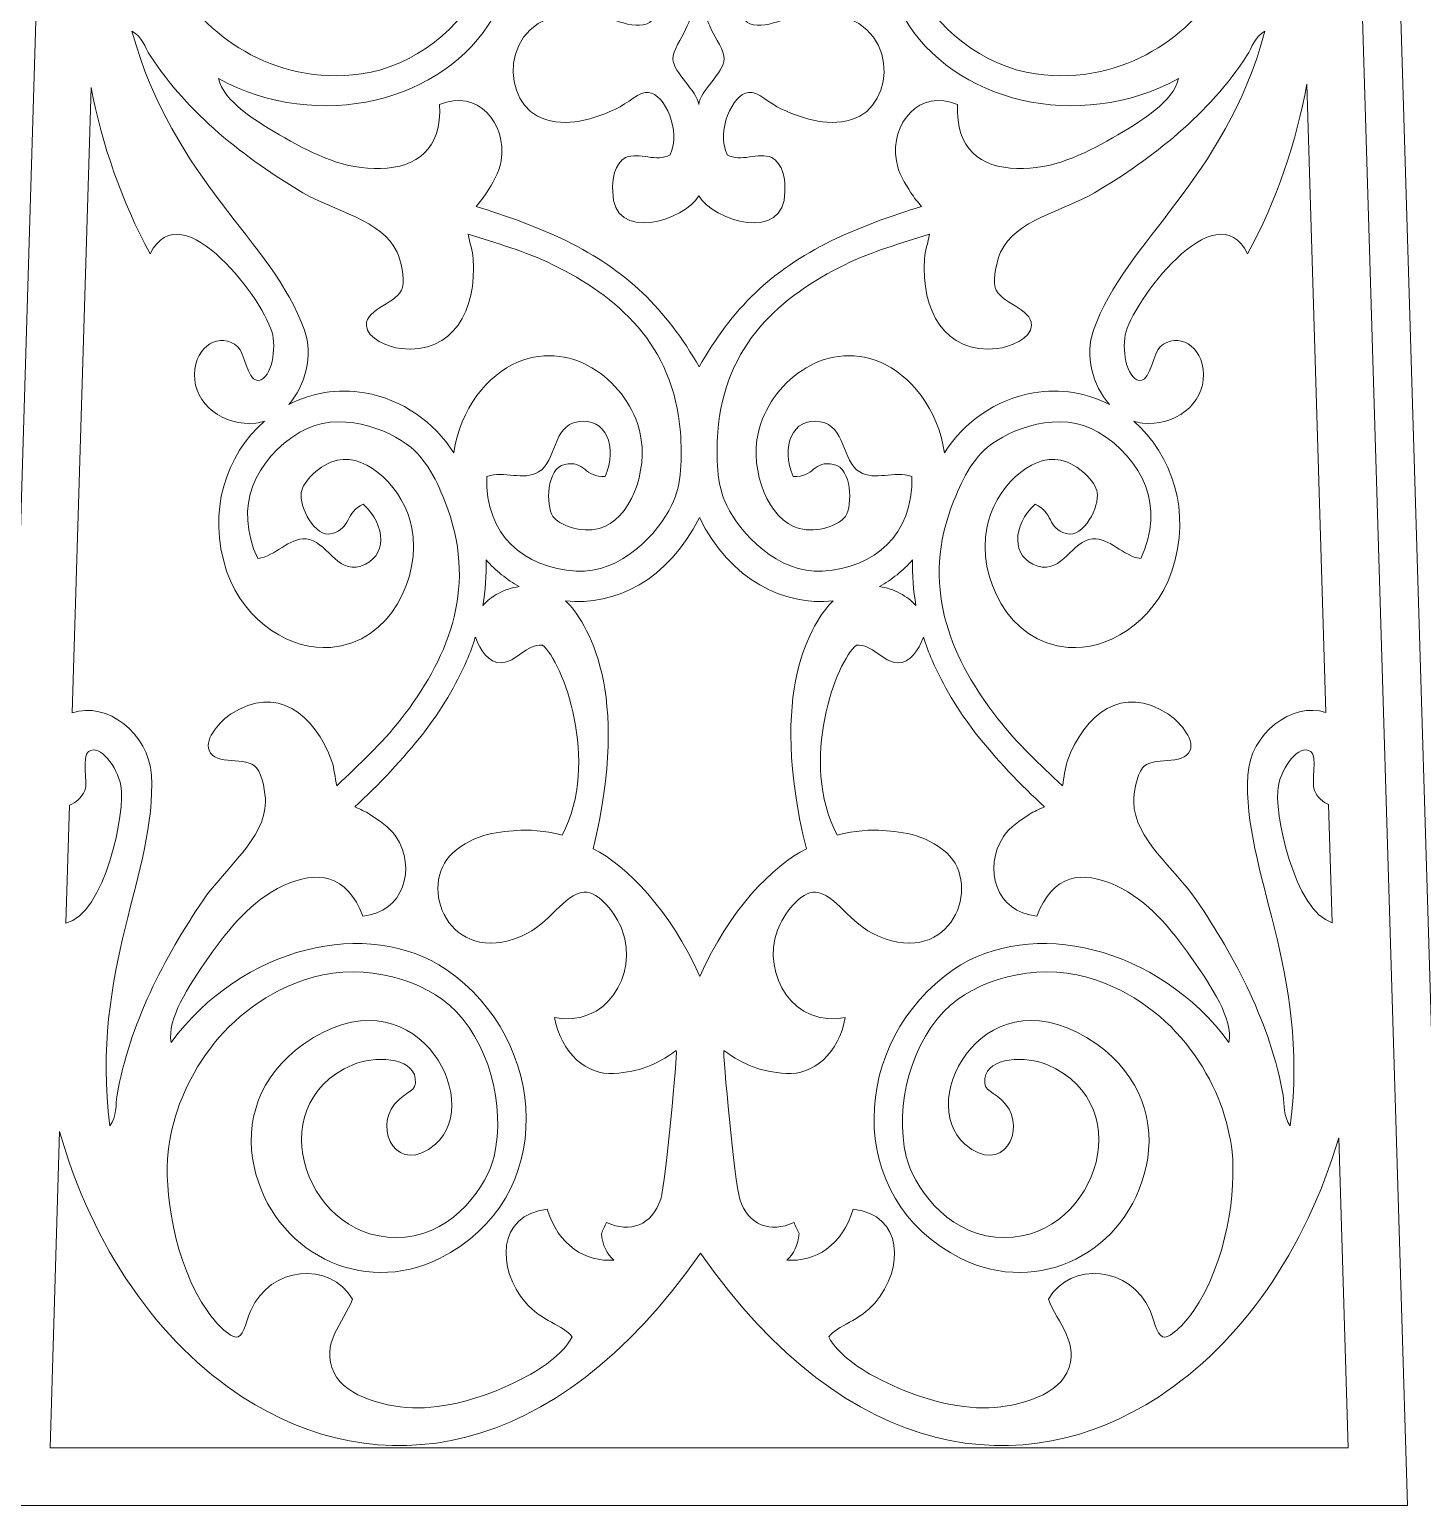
# Model space of a CAD drawing. Header units: millimetres. Extents: x -450 to 450, y -635 to 635.
# Drawn here: x -373.1 to -300.5, y 430.1 to 507.1 of the extents above; entities that cross this region are included whole.
import ezdxf

# ---------------------------------------------------------------- set-up
doc = ezdxf.new("R2010")
doc.units = ezdxf.units.MM
doc.header["$MEASUREMENT"] = 0
doc.layers.add('Camada 1', color=7, linetype='Continuous')

msp = doc.modelspace()

# ---------------------------------------------------------------- linework, layer by layer
at = {"layer": 'Camada 1', "color": 250, "lineweight": 20}
for points, knots in [([(-445, 630.1801), (-445, 630.1801), (-438.9545, 430.1057), (-438.9545, 430.1057), (-438.9545, 430.1057), (-438.9545, 430.1057), (-377.1447, 430.1057), (-377.1447, 430.1057), (-377.1447, 430.1057), (-377.1447, 430.1057), (-371.0992, 630.1801), (-371.0992, 630.1801), (-371.0992, 630.1801), (-371.0992, 630.1801), (-445, 630.1801), (-445, 630.1801)], [0, 0, 0, 0, 0.2, 0.2, 0.2, 0.2, 0.4, 0.4, 0.4, 0.4, 0.6, 0.6, 0.6, 0.6, 1, 1, 1, 1]), ([(-301.2439, 430.1057), (-301.2439, 430.1057), (-307.2894, 630.1801), (-307.2894, 630.1801), (-307.2894, 630.1801), (-307.2894, 630.1801), (-369.0992, 630.1801), (-369.0992, 630.1801), (-369.0992, 630.1801), (-369.0992, 630.1801), (-375.1447, 430.1057), (-375.1447, 430.1057), (-375.1447, 430.1057), (-375.1447, 430.1057), (-301.2439, 430.1057), (-301.2439, 430.1057)], [0, 0, 0, 0, 0.2, 0.2, 0.2, 0.2, 0.4, 0.4, 0.4, 0.4, 0.6, 0.6, 0.6, 0.6, 1, 1, 1, 1]), ([(-305.2894, 630.1801), (-305.2894, 630.1801), (-299.2439, 430.1057), (-299.2439, 430.1057), (-299.2439, 430.1057), (-299.2439, 430.1057), (-237.4341, 430.1057), (-237.4341, 430.1057), (-237.4341, 430.1057), (-237.4341, 430.1057), (-231.3886, 630.1801), (-231.3886, 630.1801), (-231.3886, 630.1801), (-231.3886, 630.1801), (-305.2894, 630.1801), (-305.2894, 630.1801)], [0, 0, 0, 0, 0.2, 0.2, 0.2, 0.2, 0.4, 0.4, 0.4, 0.4, 0.6, 0.6, 0.6, 0.6, 1, 1, 1, 1]), ([(-316.4542, 521.0355), (-316.1959, 518.6766), (-313.3159, 517.519), (-311.5529, 519.1353), (-311.5529, 519.1353), (-311.2565, 519.3974), (-310.7626, 520.1182), (-310.4662, 520.0745), (-310.4662, 520.0745), (-309.9951, 520.0308), (-309.6228, 518.6111), (-309.5392, 518.1743), (-309.5392, 518.1743), (-308.9161, 515.0072), (-309.9571, 511.316), (-310.869, 509.656), (-310.869, 509.656), (-312.3584, 506.9914), (-315.9451, 504.152), (-320.6261, 504.8072), (-320.6261, 504.8072), (-323.3693, 505.1785), (-325.9529, 507.2753), (-326.9256, 509.5032), (-326.9256, 509.5032), (-328.0351, 512.0586), (-327.4575, 515.6188), (-325.877, 517.6938), (-325.877, 517.6938), (-324.9955, 518.8733), (-322.5182, 520.3366), (-320.1321, 519.3755), (-320.1321, 519.3755), (-315.4436, 517.4753), (-315.9299, 509.6123), (-321.2036, 509.9837), (-321.2036, 509.9837), (-322.3586, 510.071), (-324.1368, 511.0321), (-323.8328, 512.1241), (-323.8328, 512.1241), (-323.6277, 512.845), (-323.1793, 512.4736), (-322.351, 512.845), (-322.351, 512.845), (-320.8388, 513.5439), (-320.9908, 516.3396), (-323.4225, 515.7061), (-323.4225, 515.7061), (-326.6824, 514.8544), (-325.9985, 506.7947), (-319.3266, 507.8214), (-319.3266, 507.8214), (-316.5986, 508.2582), (-315.008, 510.116), (-314.5773, 512.4081), (-314.5773, 512.4081), (-313.7315, 516.9087), (-316.9407, 521.1626), (-321.2948, 521.1884), (-321.2948, 521.1884), (-327.9743, 521.2279), (-330.8315, 513.5439), (-327.5031, 507.7558), (-327.5031, 507.7558), (-324.9727, 503.3657), (-318.4148, 501.7057), (-313.1791, 504.567), (-313.1791, 504.567), (-313.4526, 503.3657), (-315.094, 502.3609), (-316.629, 501.4655), (-316.629, 501.4655), (-318.164, 500.5918), (-319.775, 499.8055), (-321.6139, 499.8709), (-321.6139, 499.8709), (-323.5137, 499.9365), (-324.8207, 500.8539), (-324.7067, 503.2127), (-324.7067, 503.2127), (-326.69, 504.0427), (-328.2326, 502.2518), (-327.8983, 500.2641), (-327.8983, 500.2641), (-327.7995, 499.6307), (-327.4499, 499.1065), (-327.1384, 498.6042), (-327.1384, 498.6042), (-326.9864, 498.3639), (-326.7812, 498.1018), (-326.5837, 497.8834), (-326.5837, 497.8834), (-328.0883, 497.4465), (-329.9591, 496.7513), (-331.3026, 496.0924), (-331.3026, 496.0924), (-334.412, 494.5672), (-336.4775, 492.554), (-338.1873, 489.518), (-338.1873, 489.518), (-339.9275, 492.554), (-342.0006, 494.5672), (-345.1099, 496.0924), (-345.1099, 496.0924), (-346.4535, 496.7513), (-348.3243, 497.4465), (-349.8289, 497.8834), (-349.8289, 497.8834), (-349.6389, 498.1018), (-349.4338, 498.3639), (-349.2818, 498.6042), (-349.2818, 498.6042), (-348.9702, 499.1065), (-348.6283, 499.6307), (-348.5219, 500.2641), (-348.5219, 500.2641), (-348.2027, 502.2518), (-349.7529, 504.0427), (-351.7287, 503.2127), (-351.7287, 503.2127), (-351.6071, 500.8539), (-352.9141, 499.9365), (-354.8062, 499.8709), (-354.8062, 499.8709), (-356.6452, 499.8055), (-358.2638, 500.5918), (-359.7988, 501.4655), (-359.7988, 501.4655), (-361.3413, 502.3609), (-362.9903, 503.3657), (-363.2639, 504.567), (-363.2639, 504.567), (-358.0206, 501.7057), (-351.4703, 503.3657), (-348.9398, 507.7558), (-348.9398, 507.7558), (-345.6267, 513.5439), (-348.5067, 521.2279), (-355.1938, 521.1884), (-355.1938, 521.1884), (-359.5479, 521.1626), (-362.7419, 516.9087), (-361.8809, 512.4081), (-361.8809, 512.4081), (-361.4425, 510.1161), (-359.852, 508.2582), (-357.1239, 507.8214), (-357.1239, 507.8214), (-350.452, 506.7947), (-349.7833, 514.8544), (-353.0509, 515.7061), (-353.0509, 515.7061), (-355.4825, 516.3396), (-355.6193, 513.5439), (-354.1147, 512.845), (-354.1147, 512.845), (-353.2788, 512.4736), (-352.8381, 512.845), (-352.6253, 512.1241), (-352.6253, 512.1241), (-352.3214, 511.0321), (-354.0919, 510.071), (-355.247, 509.9837), (-355.247, 509.9837), (-360.5207, 509.6123), (-361.0222, 517.4753), (-356.3412, 519.3755), (-356.3412, 519.3755), (-353.9551, 520.3366), (-351.4855, 518.8733), (-350.5964, 517.6938), (-350.5964, 517.6938), (-349.0082, 515.6188), (-348.4231, 512.0586), (-349.5249, 509.5032), (-349.5249, 509.5032), (-350.49, 507.2753), (-353.0737, 505.1785), (-355.8169, 504.8072), (-355.8169, 504.8072), (-360.4979, 504.152), (-364.0922, 506.9914), (-365.5816, 509.656), (-365.5816, 509.656), (-366.501, 511.316), (-367.5497, 515.0072), (-366.9342, 518.1743), (-366.9342, 518.1743), (-366.8506, 518.6111), (-366.4783, 520.0308), (-366.0147, 520.0745), (-366.0147, 520.0745), (-365.7108, 520.1182), (-365.2244, 519.3974), (-364.9281, 519.1353), (-364.9281, 519.1353), (-363.1575, 517.519), (-360.2775, 518.6766), (-360.0267, 521.0355), (-360.0267, 521.0355), (-360.9006, 521.931), (-362.4128, 522.3679), (-362.352, 524.0715), (-362.352, 524.0715), (-362.2912, 525.5131), (-360.6118, 526.9984), (-359.2136, 527.7191), (-359.2136, 527.7191), (-357.7394, 528.5054), (-355.6345, 528.8548), (-354.0539, 528.833), (-354.0539, 528.833), (-352.9293, 528.833), (-351.5159, 528.6583), (-350.7484, 528.0467), (-350.7484, 528.0467), (-350.908, 527.326), (-351.8502, 526.5178), (-352.1694, 525.3384), (-352.1694, 525.3384), (-352.8077, 523.0231), (-351.6603, 520.5114), (-349.2362, 521.4287), (-349.2362, 521.4287), (-349.6617, 524.6831), (-346.9185, 526.5178), (-344.3652, 525.4258), (-344.3652, 525.4258), (-342.5339, 524.6395), (-340.125, 521.5597), (-339.5703, 519.5285), (-339.5703, 519.5285), (-339.2967, 518.5457), (-339.3803, 516.9948), (-339.5703, 516.2741), (-339.5703, 516.2741), (-340.8773, 516.4707), (-342.1008, 517.1914), (-343.347, 516.6672), (-343.347, 516.6672), (-344.6312, 516.1211), (-345.3759, 514.4613), (-344.9124, 512.6047), (-344.9124, 512.6047), (-342.7695, 514.352), (-340.1326, 512.6265), (-339.935, 510.1365), (-339.935, 510.1365), (-339.8667, 509.241), (-340.1858, 507.7121), (-340.9077, 507.4282), (-340.9077, 507.4282), (-341.9336, 507.0351), (-343.089, 508.1111), (-344.7528, 507.996), (-344.7528, 507.996), (-348.773, 507.718), (-348.5675, 503.1035), (-346.2042, 502.4264), (-346.2042, 502.4264), (-344.806, 502.0114), (-343.4762, 502.5575), (-342.5491, 502.9725), (-342.5491, 502.9725), (-341.9184, 503.2564), (-341.2877, 503.9116), (-340.8241, 503.8462), (-340.8241, 503.8462), (-339.9882, 503.737), (-339.1068, 501.8368), (-339.7071, 500.5918), (-339.7071, 500.5918), (-340.4062, 500.155), (-341.3105, 500.7665), (-342.0248, 500.4389), (-342.0248, 500.4389), (-342.6023, 500.155), (-342.7619, 499.2376), (-342.6935, 498.6697), (-342.6935, 498.6697), (-342.7239, 495.9832), (-338.9396, 497.1408), (-338.2025, 498.4513), (-338.2025, 498.4513), (-337.473, 497.1408), (-333.6887, 495.9832), (-333.7267, 498.6697), (-333.7267, 498.6697), (-333.6583, 499.2376), (-333.8255, 500.155), (-334.403, 500.4389), (-334.403, 500.4389), (-335.1173, 500.7665), (-336.0216, 500.155), (-336.7207, 500.5918), (-336.7207, 500.5918), (-337.321, 501.8368), (-336.4547, 503.737), (-335.6112, 503.8462), (-335.6112, 503.8462), (-335.1477, 503.9116), (-334.5246, 503.2564), (-333.8863, 502.9725), (-333.8863, 502.9725), (-332.9592, 502.5575), (-331.6218, 502.0114), (-330.2312, 502.4264), (-330.2312, 502.4264), (-327.8679, 503.1035), (-327.67, 507.718), (-331.6902, 507.996), (-331.6902, 507.996), (-333.3539, 508.1111), (-334.517, 507.0351), (-335.5428, 507.4282), (-335.5428, 507.4282), (-336.2571, 507.7121), (-336.5839, 509.241), (-336.5155, 510.1365), (-336.5155, 510.1365), (-336.3331, 512.6265), (-333.6963, 514.352), (-331.5534, 512.6047), (-331.5534, 512.6047), (-331.0898, 514.4613), (-331.8421, 516.1211), (-333.1264, 516.6672), (-333.1264, 516.6672), (-334.3802, 517.1914), (-335.596, 516.4707), (-336.8955, 516.2741), (-336.8955, 516.2741), (-337.1006, 516.9948), (-337.1766, 518.5457), (-336.9031, 519.5285), (-336.9031, 519.5285), (-336.3635, 521.5597), (-333.9623, 524.6395), (-332.1309, 525.4258), (-332.1309, 525.4258), (-329.5701, 526.5178), (-326.8344, 524.6831), (-327.2448, 521.4287), (-327.2448, 521.4287), (-324.8131, 520.5114), (-323.6733, 523.0231), (-324.3268, 525.3384), (-324.3268, 525.3384), (-324.6459, 526.5178), (-325.5958, 527.326), (-325.7554, 528.0467), (-325.7554, 528.0467), (-324.9955, 528.6583), (-323.5745, 528.833), (-322.4498, 528.833), (-322.4498, 528.833), (-320.8692, 528.8548), (-318.7643, 528.5054), (-317.2825, 527.7191), (-317.2825, 527.7191), (-315.8919, 526.9984), (-314.1973, 525.5131), (-314.1365, 524.0715), (-314.1365, 524.0715), (-314.0758, 522.3679), (-315.5879, 521.931), (-316.4542, 521.0355)], [0, 0, 0, 0, 0.0107527, 0.0107527, 0.0107527, 0.0107527, 0.0215054, 0.0215054, 0.0215054, 0.0215054, 0.0322581, 0.0322581, 0.0322581, 0.0322581, 0.0430108, 0.0430108, 0.0430108, 0.0430108, 0.0537634, 0.0537634, 0.0537634, 0.0537634, 0.0645161, 0.0645161, 0.0645161, 0.0645161, 0.0752688, 0.0752688, 0.0752688, 0.0752688, 0.0860215, 0.0860215, 0.0860215, 0.0860215, 0.0967742, 0.0967742, 0.0967742, 0.0967742, 0.1075269, 0.1075269, 0.1075269, 0.1075269, 0.1182796, 0.1182796, 0.1182796, 0.1182796, 0.1290323, 0.1290323, 0.1290323, 0.1290323, 0.1397849, 0.1397849, 0.1397849, 0.1397849, 0.1505376, 0.1505376, 0.1505376, 0.1505376, 0.1612903, 0.1612903, 0.1612903, 0.1612903, 0.172043, 0.172043, 0.172043, 0.172043, 0.1827957, 0.1827957, 0.1827957, 0.1827957, 0.1935484, 0.1935484, 0.1935484, 0.1935484, 0.2043011, 0.2043011, 0.2043011, 0.2043011, 0.2150538, 0.2150538, 0.2150538, 0.2150538, 0.2258065, 0.2258065, 0.2258065, 0.2258065, 0.2365591, 0.2365591, 0.2365591, 0.2365591, 0.2473118, 0.2473118, 0.2473118, 0.2473118, 0.2580645, 0.2580645, 0.2580645, 0.2580645, 0.2688172, 0.2688172, 0.2688172, 0.2688172, 0.2795699, 0.2795699, 0.2795699, 0.2795699, 0.2903226, 0.2903226, 0.2903226, 0.2903226, 0.3010753, 0.3010753, 0.3010753, 0.3010753, 0.311828, 0.311828, 0.311828, 0.311828, 0.3225806, 0.3225806, 0.3225806, 0.3225806, 0.3333333, 0.3333333, 0.3333333, 0.3333333, 0.344086, 0.344086, 0.344086, 0.344086, 0.3548387, 0.3548387, 0.3548387, 0.3548387, 0.3655914, 0.3655914, 0.3655914, 0.3655914, 0.3763441, 0.3763441, 0.3763441, 0.3763441, 0.3870968, 0.3870968, 0.3870968, 0.3870968, 0.3978495, 0.3978495, 0.3978495, 0.3978495, 0.4086022, 0.4086022, 0.4086022, 0.4086022, 0.4193548, 0.4193548, 0.4193548, 0.4193548, 0.4301075, 0.4301075, 0.4301075, 0.4301075, 0.4408602, 0.4408602, 0.4408602, 0.4408602, 0.4516129, 0.4516129, 0.4516129, 0.4516129, 0.4623656, 0.4623656, 0.4623656, 0.4623656, 0.4731183, 0.4731183, 0.4731183, 0.4731183, 0.483871, 0.483871, 0.483871, 0.483871, 0.4946237, 0.4946237, 0.4946237, 0.4946237, 0.5053763, 0.5053763, 0.5053763, 0.5053763, 0.516129, 0.516129, 0.516129, 0.516129, 0.5268817, 0.5268817, 0.5268817, 0.5268817, 0.5376344, 0.5376344, 0.5376344, 0.5376344, 0.5483871, 0.5483871, 0.5483871, 0.5483871, 0.5591398, 0.5591398, 0.5591398, 0.5591398, 0.5698925, 0.5698925, 0.5698925, 0.5698925, 0.5806452, 0.5806452, 0.5806452, 0.5806452, 0.5913978, 0.5913978, 0.5913978, 0.5913978, 0.6021505, 0.6021505, 0.6021505, 0.6021505, 0.6129032, 0.6129032, 0.6129032, 0.6129032, 0.6236559, 0.6236559, 0.6236559, 0.6236559, 0.6344086, 0.6344086, 0.6344086, 0.6344086, 0.6451613, 0.6451613, 0.6451613, 0.6451613, 0.655914, 0.655914, 0.655914, 0.655914, 0.6666667, 0.6666667, 0.6666667, 0.6666667, 0.6774194, 0.6774194, 0.6774194, 0.6774194, 0.688172, 0.688172, 0.688172, 0.688172, 0.6989247, 0.6989247, 0.6989247, 0.6989247, 0.7096774, 0.7096774, 0.7096774, 0.7096774, 0.7204301, 0.7204301, 0.7204301, 0.7204301, 0.7311828, 0.7311828, 0.7311828, 0.7311828, 0.7419355, 0.7419355, 0.7419355, 0.7419355, 0.7526882, 0.7526882, 0.7526882, 0.7526882, 0.7634409, 0.7634409, 0.7634409, 0.7634409, 0.7741935, 0.7741935, 0.7741935, 0.7741935, 0.7849462, 0.7849462, 0.7849462, 0.7849462, 0.7956989, 0.7956989, 0.7956989, 0.7956989, 0.8064516, 0.8064516, 0.8064516, 0.8064516, 0.8172043, 0.8172043, 0.8172043, 0.8172043, 0.827957, 0.827957, 0.827957, 0.827957, 0.8387097, 0.8387097, 0.8387097, 0.8387097, 0.8494624, 0.8494624, 0.8494624, 0.8494624, 0.8602151, 0.8602151, 0.8602151, 0.8602151, 0.8709677, 0.8709677, 0.8709677, 0.8709677, 0.8817204, 0.8817204, 0.8817204, 0.8817204, 0.8924731, 0.8924731, 0.8924731, 0.8924731, 0.9032258, 0.9032258, 0.9032258, 0.9032258, 0.9139785, 0.9139785, 0.9139785, 0.9139785, 0.9247312, 0.9247312, 0.9247312, 0.9247312, 0.9354839, 0.9354839, 0.9354839, 0.9354839, 0.9462366, 0.9462366, 0.9462366, 0.9462366, 0.9569892, 0.9569892, 0.9569892, 0.9569892, 0.9677419, 0.9677419, 0.9677419, 0.9677419, 0.9784946, 0.9784946, 0.9784946, 0.9784946, 1, 1, 1, 1]), ([(-339.5627, 505.5935), (-339.5779, 506.0085), (-339.0992, 506.6638), (-338.894, 507.1225), (-338.894, 507.1225), (-338.6584, 507.6247), (-338.514, 508.1053), (-338.2177, 508.5421), (-338.2177, 508.5421), (-337.9289, 508.1053), (-337.7921, 507.6247), (-337.5566, 507.1225), (-337.5566, 507.1225), (-337.3438, 506.6638), (-336.8651, 506.0085), (-336.8803, 505.5935), (-336.8803, 505.5935), (-336.9107, 504.8509), (-338.1341, 503.9335), (-338.2101, 503.2127), (-338.2101, 503.2127), (-338.3013, 503.9335), (-339.5323, 504.8509), (-339.5627, 505.5935)], [0, 0, 0, 0, 0.1428571, 0.1428571, 0.1428571, 0.1428571, 0.2857143, 0.2857143, 0.2857143, 0.2857143, 0.4285714, 0.4285714, 0.4285714, 0.4285714, 0.5714286, 0.5714286, 0.5714286, 0.5714286, 0.7142857, 0.7142857, 0.7142857, 0.7142857, 1, 1, 1, 1]), ([(-358.8565, 498.6042), (-357.2379, 497.6431), (-354.7302, 497.2063), (-353.9476, 495.5026), (-353.9476, 495.5026), (-353.75, 495.0876), (-353.5372, 494.1485), (-353.6588, 493.668), (-353.6588, 493.668), (-353.8716, 492.838), (-355.5661, 492.5977), (-355.5509, 491.6804), (-355.5509, 491.6804), (-355.5281, 491.0032), (-354.3655, 490.5446), (-353.7576, 490.4791), (-353.7576, 490.4791), (-350.9992, 490.1733), (-349.7909, 492.4885), (-349.9733, 495.175), (-349.9733, 495.175), (-349.9961, 495.5463), (-350.1633, 496.005), (-350.2469, 496.4419), (-350.2469, 496.4419), (-348.7271, 495.9613), (-347.2845, 495.5651), (-345.8167, 494.8474), (-345.8167, 494.8474), (-342.5048, 493.2281), (-339.5095, 490.6975), (-339.1676, 486.1107), (-339.1676, 486.1107), (-339.0764, 484.8003), (-339.0764, 483.4242), (-339.6235, 482.2885), (-339.6235, 482.2885), (-340.2998, 480.8687), (-342.2831, 478.7065), (-344.6084, 478.8593), (-344.6084, 478.8593), (-347.3288, 479.0559), (-349.3502, 480.7159), (-349.2742, 483.7955), (-349.2742, 483.7955), (-348.3471, 484.1231), (-347.3744, 483.5553), (-346.569, 484.0357), (-346.569, 484.0357), (-345.6191, 484.6037), (-345.8622, 486.4383), (-344.5172, 486.6568), (-344.5172, 486.6568), (-343.043, 486.9189), (-342.4351, 485.3463), (-343.0886, 483.7955), (-343.0886, 483.7955), (-344.1525, 483.73), (-344.1753, 484.6692), (-345.2011, 484.4289), (-345.2011, 484.4289), (-346.151, 484.2324), (-346.2042, 482.3103), (-345.8167, 481.7206), (-345.8167, 481.7206), (-345.5279, 481.2837), (-344.3425, 480.825), (-343.4002, 481.0872), (-343.4002, 481.0872), (-341.8044, 481.524), (-340.8089, 484.0576), (-341.2801, 486.1107), (-341.2801, 486.1107), (-341.85, 488.5788), (-344.6692, 491.0251), (-347.6708, 489.7583), (-347.6708, 489.7583), (-349.1906, 489.1249), (-350.6724, 487.3338), (-350.984, 485.0405), (-350.984, 485.0405), (-352.0554, 486.6568), (-353.6297, 487.8056), (-355.6421, 488.1638), (-355.6421, 488.1638), (-357.0643, 488.417), (-358.4309, 488.1638), (-359.6012, 487.5523), (-359.6012, 487.5523), (-358.7273, 488.557), (-358.3094, 490.1077), (-358.7805, 491.4401), (-358.7805, 491.4401), (-360.4599, 496.1361), (-365.6272, 499.1939), (-367.7777, 507.0351), (-367.7777, 507.0351), (-367.2457, 506.7729), (-367.1014, 506.1832), (-366.8278, 505.7682), (-366.8278, 505.7682), (-364.8825, 502.754), (-361.8581, 500.3733), (-358.8565, 498.6042)], [0, 0, 0, 0, 0.037037, 0.037037, 0.037037, 0.037037, 0.0740741, 0.0740741, 0.0740741, 0.0740741, 0.1111111, 0.1111111, 0.1111111, 0.1111111, 0.1481481, 0.1481481, 0.1481481, 0.1481481, 0.1851852, 0.1851852, 0.1851852, 0.1851852, 0.2222222, 0.2222222, 0.2222222, 0.2222222, 0.2592593, 0.2592593, 0.2592593, 0.2592593, 0.2962963, 0.2962963, 0.2962963, 0.2962963, 0.3333333, 0.3333333, 0.3333333, 0.3333333, 0.3703704, 0.3703704, 0.3703704, 0.3703704, 0.4074074, 0.4074074, 0.4074074, 0.4074074, 0.4444444, 0.4444444, 0.4444444, 0.4444444, 0.4814815, 0.4814815, 0.4814815, 0.4814815, 0.5185185, 0.5185185, 0.5185185, 0.5185185, 0.5555556, 0.5555556, 0.5555556, 0.5555556, 0.5925926, 0.5925926, 0.5925926, 0.5925926, 0.6296296, 0.6296296, 0.6296296, 0.6296296, 0.6666667, 0.6666667, 0.6666667, 0.6666667, 0.7037037, 0.7037037, 0.7037037, 0.7037037, 0.7407407, 0.7407407, 0.7407407, 0.7407407, 0.7777778, 0.7777778, 0.7777778, 0.7777778, 0.8148148, 0.8148148, 0.8148148, 0.8148148, 0.8518519, 0.8518519, 0.8518519, 0.8518519, 0.8888889, 0.8888889, 0.8888889, 0.8888889, 0.9259259, 0.9259259, 0.9259259, 0.9259259, 1, 1, 1, 1]), ([(-317.5637, 498.6042), (-314.5697, 500.3733), (-311.5529, 502.754), (-309.6152, 505.7682), (-309.6152, 505.7682), (-309.3416, 506.1832), (-309.2048, 506.7729), (-308.6729, 507.0351), (-308.6729, 507.0351), (-310.793, 499.1939), (-315.9527, 496.1361), (-317.6169, 491.4401), (-317.6169, 491.4401), (-318.088, 490.1077), (-317.6625, 488.557), (-316.781, 487.5523), (-316.781, 487.5523), (-317.9588, 488.1638), (-319.3254, 488.417), (-320.7477, 488.1638), (-320.7477, 488.1638), (-322.7601, 487.8056), (-324.3344, 486.6568), (-325.3982, 485.0405), (-325.3982, 485.0405), (-325.7174, 487.3338), (-327.2068, 489.1249), (-328.7266, 489.7583), (-328.7266, 489.7583), (-331.713, 491.0251), (-334.5398, 488.5788), (-335.1021, 486.1107), (-335.1021, 486.1107), (-335.5656, 484.0576), (-334.5702, 481.524), (-332.9668, 481.0872), (-332.9668, 481.0872), (-332.0321, 480.825), (-330.8467, 481.2837), (-330.5579, 481.7206), (-330.5579, 481.7206), (-330.1704, 482.3103), (-330.2236, 484.2324), (-331.1734, 484.4289), (-331.1734, 484.4289), (-332.2069, 484.6692), (-332.2221, 483.73), (-333.2784, 483.7955), (-333.2784, 483.7955), (-333.9395, 485.3463), (-333.3391, 486.9189), (-331.8725, 486.6568), (-331.8725, 486.6568), (-330.5199, 486.4383), (-330.7631, 484.6037), (-329.8132, 484.0357), (-329.8132, 484.0357), (-329.0077, 483.5553), (-328.0275, 484.1231), (-327.0928, 483.7955), (-327.0928, 483.7955), (-327.0168, 480.7159), (-329.0305, 479.0559), (-331.7586, 478.8593), (-331.7586, 478.8593), (-334.0762, 478.7065), (-336.0748, 480.8687), (-336.7511, 482.2885), (-336.7511, 482.2885), (-337.2982, 483.4242), (-337.3058, 484.8003), (-337.2146, 486.1107), (-337.2146, 486.1107), (-336.8803, 490.6975), (-333.9006, 493.229), (-330.5959, 494.8474), (-330.5959, 494.8474), (-329.1285, 495.566), (-327.6855, 495.9613), (-326.1657, 496.4419), (-326.1657, 496.4419), (-326.2493, 496.005), (-326.4165, 495.5463), (-326.4393, 495.175), (-326.4393, 495.175), (-326.6141, 492.4885), (-325.3906, 490.1733), (-322.6398, 490.4791), (-322.6398, 490.4791), (-322.0319, 490.5446), (-320.854, 491.0032), (-320.8464, 491.6804), (-320.8464, 491.6804), (-320.8312, 492.5977), (-322.5334, 492.838), (-322.7462, 493.668), (-322.7462, 493.668), (-322.8754, 494.1485), (-322.6474, 495.0876), (-322.465, 495.5026), (-322.465, 495.5026), (-321.6975, 497.2063), (-319.1823, 497.6431), (-317.5637, 498.6042)], [0, 0, 0, 0, 0.037037, 0.037037, 0.037037, 0.037037, 0.0740741, 0.0740741, 0.0740741, 0.0740741, 0.1111111, 0.1111111, 0.1111111, 0.1111111, 0.1481481, 0.1481481, 0.1481481, 0.1481481, 0.1851852, 0.1851852, 0.1851852, 0.1851852, 0.2222222, 0.2222222, 0.2222222, 0.2222222, 0.2592593, 0.2592593, 0.2592593, 0.2592593, 0.2962963, 0.2962963, 0.2962963, 0.2962963, 0.3333333, 0.3333333, 0.3333333, 0.3333333, 0.3703704, 0.3703704, 0.3703704, 0.3703704, 0.4074074, 0.4074074, 0.4074074, 0.4074074, 0.4444444, 0.4444444, 0.4444444, 0.4444444, 0.4814815, 0.4814815, 0.4814815, 0.4814815, 0.5185185, 0.5185185, 0.5185185, 0.5185185, 0.5555556, 0.5555556, 0.5555556, 0.5555556, 0.5925926, 0.5925926, 0.5925926, 0.5925926, 0.6296296, 0.6296296, 0.6296296, 0.6296296, 0.6666667, 0.6666667, 0.6666667, 0.6666667, 0.7037037, 0.7037037, 0.7037037, 0.7037037, 0.7407407, 0.7407407, 0.7407407, 0.7407407, 0.7777778, 0.7777778, 0.7777778, 0.7777778, 0.8148148, 0.8148148, 0.8148148, 0.8148148, 0.8518519, 0.8518519, 0.8518519, 0.8518519, 0.8888889, 0.8888889, 0.8888889, 0.8888889, 0.9259259, 0.9259259, 0.9259259, 0.9259259, 1, 1, 1, 1]), ([(-361.2198, 479.5146), (-362.4888, 482.2448), (-361.3565, 484.6911), (-359.0161, 486.1107), (-359.0161, 486.1107), (-357.0175, 487.312), (-354.4035, 486.2855), (-353.2332, 485.3244), (-353.2332, 485.3244), (-352.2986, 484.5381), (-351.7438, 483.315), (-351.3031, 482.0919), (-351.3031, 482.0919), (-349.7529, 477.8109), (-351.4073, 474.1392), (-353.7348, 471.1492), (-353.7348, 471.1492), (-354.7735, 469.8147), (-355.9233, 468.7903), (-357.0935, 467.6546), (-357.0935, 467.6546), (-357.1923, 468.0914), (-357.2227, 468.5718), (-357.3519, 468.9214), (-357.3519, 468.9214), (-358.2486, 471.4331), (-360.2547, 472.9621), (-362.6028, 471.4114), (-362.6028, 471.4114), (-363.1347, 471.0837), (-364.0086, 470.1227), (-363.7578, 469.5111), (-363.7578, 469.5111), (-363.4159, 468.6592), (-361.7973, 469.249), (-361.273, 468.5937), (-361.273, 468.5937), (-360.9614, 468.2005), (-360.8094, 467.2614), (-360.8094, 466.8027), (-360.8094, 466.8027), (-360.8398, 464.9024), (-362.9447, 463.3299), (-364.0466, 461.7136), (-364.0466, 461.7136), (-366.0907, 458.7213), (-367.9297, 455.1612), (-368.5528, 451.5135), (-368.5528, 451.5135), (-368.644, 451.0112), (-368.5452, 450.3996), (-368.9327, 449.9191), (-368.9327, 449.9191), (-369.9814, 458.0442), (-366.4707, 463.1989), (-366.767, 468.2224), (-366.767, 468.2224), (-366.8955, 470.3945), (-369.098, 472.091), (-370.8936, 471.4653), (-370.8936, 471.4653), (-370.8936, 471.4653), (-369.9074, 504.1058), (-369.9074, 504.1058), (-369.9074, 504.1058), (-369.3427, 501.139), (-368.3297, 498.1888), (-366.8278, 495.4152), (-366.8278, 495.4152), (-365.1788, 498.8226), (-360.7562, 492.7943), (-360.4371, 491.1999), (-360.4371, 491.1999), (-360.2471, 490.2606), (-360.5663, 488.7099), (-361.2882, 488.8191), (-361.2882, 488.8191), (-361.7213, 488.8627), (-361.9341, 490.3043), (-362.2532, 490.5664), (-362.2532, 490.5664), (-363.1575, 491.3527), (-364.4797, 490.6756), (-364.5177, 489.1249), (-364.5177, 489.1249), (-364.5557, 487.596), (-362.9751, 486.3729), (-361.3186, 486.5912), (-361.3186, 486.5912), (-361.159, 486.6131), (-361.0146, 486.6349), (-360.8702, 486.6786), (-360.8702, 486.6786), (-362.8611, 484.9531), (-363.887, 481.9826), (-362.8383, 478.8593), (-362.8383, 478.8593), (-361.8885, 476.0854), (-359.3504, 474.7094), (-357.4279, 474.8841), (-357.4279, 474.8841), (-354.2439, 475.1244), (-352.6861, 478.6191), (-353.1801, 481.109), (-353.1801, 481.109), (-353.5752, 483.1622), (-355.4673, 484.9968), (-357.0555, 484.6474), (-357.0555, 484.6474), (-357.9978, 484.4507), (-358.8641, 483.5116), (-358.9477, 482.9655), (-358.9477, 482.9655), (-359.0693, 482.2666), (-358.2562, 480.563), (-357.3367, 480.825), (-357.3367, 480.825), (-356.326, 481.0872), (-356.6756, 481.939), (-355.7105, 482.354), (-355.7105, 482.354), (-354.5175, 481.2619), (-354.4263, 479.58), (-355.8473, 479.1215), (-355.8473, 479.1215), (-357.1315, 478.7282), (-357.6406, 480.4756), (-358.6969, 480.5411), (-358.6969, 480.5411), (-359.6088, 480.6067), (-360.2623, 479.6456), (-361.2198, 479.5146)], [0, 0, 0, 0, 0.0294118, 0.0294118, 0.0294118, 0.0294118, 0.0588235, 0.0588235, 0.0588235, 0.0588235, 0.0882353, 0.0882353, 0.0882353, 0.0882353, 0.1176471, 0.1176471, 0.1176471, 0.1176471, 0.1470588, 0.1470588, 0.1470588, 0.1470588, 0.1764706, 0.1764706, 0.1764706, 0.1764706, 0.2058824, 0.2058824, 0.2058824, 0.2058824, 0.2352941, 0.2352941, 0.2352941, 0.2352941, 0.2647059, 0.2647059, 0.2647059, 0.2647059, 0.2941176, 0.2941176, 0.2941176, 0.2941176, 0.3235294, 0.3235294, 0.3235294, 0.3235294, 0.3529412, 0.3529412, 0.3529412, 0.3529412, 0.3823529, 0.3823529, 0.3823529, 0.3823529, 0.4117647, 0.4117647, 0.4117647, 0.4117647, 0.4411765, 0.4411765, 0.4411765, 0.4411765, 0.4705882, 0.4705882, 0.4705882, 0.4705882, 0.5, 0.5, 0.5, 0.5, 0.5294118, 0.5294118, 0.5294118, 0.5294118, 0.5588235, 0.5588235, 0.5588235, 0.5588235, 0.5882353, 0.5882353, 0.5882353, 0.5882353, 0.6176471, 0.6176471, 0.6176471, 0.6176471, 0.6470588, 0.6470588, 0.6470588, 0.6470588, 0.6764706, 0.6764706, 0.6764706, 0.6764706, 0.7058824, 0.7058824, 0.7058824, 0.7058824, 0.7352941, 0.7352941, 0.7352941, 0.7352941, 0.7647059, 0.7647059, 0.7647059, 0.7647059, 0.7941176, 0.7941176, 0.7941176, 0.7941176, 0.8235294, 0.8235294, 0.8235294, 0.8235294, 0.8529412, 0.8529412, 0.8529412, 0.8529412, 0.8823529, 0.8823529, 0.8823529, 0.8823529, 0.9117647, 0.9117647, 0.9117647, 0.9117647, 0.9411765, 0.9411765, 0.9411765, 0.9411765, 1, 1, 1, 1]), ([(-309.5772, 495.4152), (-308.0537, 498.2401), (-307.0369, 501.2481), (-306.4862, 504.2704), (-306.4862, 504.2704), (-306.4862, 504.2704), (-305.4954, 471.4807), (-305.4954, 471.4807), (-305.4954, 471.4807), (-307.2825, 472.063), (-309.4422, 470.3764), (-309.5696, 468.2224), (-309.5696, 468.2224), (-309.8507, 463.1989), (-306.3172, 458.0442), (-307.3507, 449.9191), (-307.3507, 449.9191), (-307.7306, 450.3996), (-307.6394, 451.0112), (-307.7306, 451.5135), (-307.7306, 451.5135), (-308.3613, 455.1612), (-310.2155, 458.7213), (-312.2672, 461.7136), (-312.2672, 461.7136), (-313.3691, 463.3299), (-315.4816, 464.9024), (-315.5196, 466.8027), (-315.5196, 466.8027), (-315.5272, 467.2614), (-315.3752, 468.2005), (-315.0636, 468.5937), (-315.0636, 468.5937), (-314.5469, 469.249), (-312.9207, 468.6592), (-312.5788, 469.5111), (-312.5788, 469.5111), (-312.328, 470.1227), (-313.2095, 471.0837), (-313.7338, 471.4114), (-313.7338, 471.4114), (-316.0895, 472.9621), (-318.088, 471.4331), (-318.9923, 468.9214), (-318.9923, 468.9214), (-319.1139, 468.5718), (-319.1367, 468.0914), (-319.2431, 467.6546), (-319.2431, 467.6546), (-320.4209, 468.7903), (-321.5617, 469.8161), (-322.6018, 471.1492), (-322.6018, 471.1492), (-324.9356, 474.1406), (-326.6141, 477.8109), (-325.0715, 482.0919), (-325.0715, 482.0919), (-324.6231, 483.315), (-324.076, 484.5381), (-323.1489, 485.3244), (-323.1489, 485.3244), (-321.9787, 486.2855), (-319.3646, 487.312), (-317.3661, 486.1107), (-317.3661, 486.1107), (-315.0256, 484.6911), (-313.8858, 482.2448), (-315.1472, 479.5146), (-315.1472, 479.5146), (-316.1047, 479.6456), (-316.7506, 480.6067), (-317.6625, 480.5411), (-317.6625, 480.5411), (-318.7339, 480.4756), (-319.2279, 478.7282), (-320.5273, 479.1215), (-320.5273, 479.1215), (-321.9407, 479.58), (-321.8571, 481.2619), (-320.6641, 482.354), (-320.6641, 482.354), (-319.699, 481.939), (-320.0409, 481.0872), (-319.0379, 480.825), (-319.0379, 480.825), (-318.1032, 480.563), (-317.3053, 482.2666), (-317.4193, 482.9655), (-317.4193, 482.9655), (-317.5105, 483.5116), (-318.3768, 484.4507), (-319.3266, 484.6474), (-319.3266, 484.6474), (-320.9148, 484.9968), (-322.7994, 483.1622), (-323.1869, 481.109), (-323.1869, 481.109), (-323.6733, 478.6191), (-322.1079, 475.1244), (-318.9315, 474.8841), (-318.9315, 474.8841), (-317.0014, 474.7094), (-314.4709, 476.0854), (-313.5286, 478.8593), (-313.5286, 478.8593), (-312.4876, 481.9826), (-313.521, 484.9531), (-315.5196, 486.6786), (-315.5196, 486.6786), (-315.3752, 486.6349), (-315.2232, 486.6131), (-315.0636, 486.5912), (-315.0636, 486.5912), (-313.407, 486.3729), (-311.8265, 487.596), (-311.8797, 489.1249), (-311.8797, 489.1249), (-311.91, 490.6756), (-313.2399, 491.3527), (-314.1441, 490.5664), (-314.1441, 490.5664), (-314.4633, 490.3043), (-314.6685, 488.8627), (-315.1016, 488.8191), (-315.1016, 488.8191), (-315.8235, 488.7099), (-316.1503, 490.2606), (-315.9603, 491.1999), (-315.9603, 491.1999), (-315.6487, 492.7943), (-311.2413, 498.8226), (-309.5772, 495.4152)], [0, 0, 0, 0, 0.0294118, 0.0294118, 0.0294118, 0.0294118, 0.0588235, 0.0588235, 0.0588235, 0.0588235, 0.0882353, 0.0882353, 0.0882353, 0.0882353, 0.1176471, 0.1176471, 0.1176471, 0.1176471, 0.1470588, 0.1470588, 0.1470588, 0.1470588, 0.1764706, 0.1764706, 0.1764706, 0.1764706, 0.2058824, 0.2058824, 0.2058824, 0.2058824, 0.2352941, 0.2352941, 0.2352941, 0.2352941, 0.2647059, 0.2647059, 0.2647059, 0.2647059, 0.2941176, 0.2941176, 0.2941176, 0.2941176, 0.3235294, 0.3235294, 0.3235294, 0.3235294, 0.3529412, 0.3529412, 0.3529412, 0.3529412, 0.3823529, 0.3823529, 0.3823529, 0.3823529, 0.4117647, 0.4117647, 0.4117647, 0.4117647, 0.4411765, 0.4411765, 0.4411765, 0.4411765, 0.4705882, 0.4705882, 0.4705882, 0.4705882, 0.5, 0.5, 0.5, 0.5, 0.5294118, 0.5294118, 0.5294118, 0.5294118, 0.5588235, 0.5588235, 0.5588235, 0.5588235, 0.5882353, 0.5882353, 0.5882353, 0.5882353, 0.6176471, 0.6176471, 0.6176471, 0.6176471, 0.6470588, 0.6470588, 0.6470588, 0.6470588, 0.6764706, 0.6764706, 0.6764706, 0.6764706, 0.7058824, 0.7058824, 0.7058824, 0.7058824, 0.7352941, 0.7352941, 0.7352941, 0.7352941, 0.7647059, 0.7647059, 0.7647059, 0.7647059, 0.7941176, 0.7941176, 0.7941176, 0.7941176, 0.8235294, 0.8235294, 0.8235294, 0.8235294, 0.8529412, 0.8529412, 0.8529412, 0.8529412, 0.8823529, 0.8823529, 0.8823529, 0.8823529, 0.9117647, 0.9117647, 0.9117647, 0.9117647, 0.9411765, 0.9411765, 0.9411765, 0.9411765, 1, 1, 1, 1]), ([(-338.1797, 481.655), (-336.5383, 478.3569), (-333.7495, 477.0465), (-331.2038, 477.3086), (-331.2038, 477.3086), (-332.2829, 476.2384), (-334.6538, 472.6125), (-332.5944, 464.3783), (-332.5944, 464.3783), (-334.3422, 463.5046), (-336.6219, 461.1676), (-338.1493, 457.7166), (-338.1493, 457.7166), (-339.6919, 461.1676), (-341.9792, 463.5046), (-343.7269, 464.3783), (-343.7269, 464.3783), (-341.6904, 472.6125), (-344.0689, 476.2384), (-345.1555, 477.3086), (-345.1555, 477.3086), (-342.6023, 477.0465), (-339.8211, 478.3569), (-338.1797, 481.655)], [0, 0, 0, 0, 0.1428571, 0.1428571, 0.1428571, 0.1428571, 0.2857143, 0.2857143, 0.2857143, 0.2857143, 0.4285714, 0.4285714, 0.4285714, 0.4285714, 0.5714286, 0.5714286, 0.5714286, 0.5714286, 0.7142857, 0.7142857, 0.7142857, 0.7142857, 1, 1, 1, 1]), ([(-349.3046, 479.4491), (-348.8106, 478.8811), (-348.2179, 478.4225), (-347.5796, 478.0512), (-347.5796, 478.0512), (-347.9596, 478.0075), (-348.3258, 477.8797), (-348.6587, 477.7017), (-348.6587, 477.7017), (-348.9792, 477.5303), (-349.259, 477.3086), (-349.4718, 477.0683), (-349.4718, 477.0683), (-349.3426, 477.8546), (-349.2894, 478.6628), (-349.3046, 479.4491)], [0, 0, 0, 0, 0.2, 0.2, 0.2, 0.2, 0.4, 0.4, 0.4, 0.4, 0.6, 0.6, 0.6, 0.6, 1, 1, 1, 1]), ([(-328.7798, 478.0512), (-328.1414, 478.4225), (-327.5563, 478.8811), (-327.0548, 479.4491), (-327.0548, 479.4491), (-327.07, 478.6628), (-327.0168, 477.8546), (-326.88, 477.0683), (-326.88, 477.0683), (-327.1004, 477.3086), (-327.3809, 477.5287), (-327.7007, 477.7017), (-327.7007, 477.7017), (-328.0267, 477.8781), (-328.3998, 478.0075), (-328.7798, 478.0512)], [0, 0, 0, 0, 0.2, 0.2, 0.2, 0.2, 0.4, 0.4, 0.4, 0.4, 0.6, 0.6, 0.6, 0.6, 1, 1, 1, 1]), ([(-342.6327, 452.6494), (-341.2725, 452.7585), (-340.4974, 453.0425), (-339.3803, 453.8506), (-339.3803, 453.8506), (-339.3195, 453.6977), (-339.935, 446.9924), (-340.1934, 446.0969), (-340.1934, 446.0969), (-340.657, 444.7208), (-341.774, 444.3058), (-343.0202, 444.8737), (-343.0202, 444.8737), (-343.119, 444.6771), (-343.2026, 444.4806), (-343.2862, 444.3058), (-343.2862, 444.3058), (-343.2406, 443.6943), (-342.9974, 443.2137), (-342.6327, 442.908), (-342.6327, 442.908), (-344.1069, 442.7988), (-345.5431, 443.6724), (-346.113, 445.5726), (-346.113, 445.5726), (-348.7271, 445.2669), (-348.7727, 442.4711), (-347.2377, 440.6801), (-347.2377, 440.6801), (-346.455, 439.7627), (-345.2391, 439.4788), (-344.8212, 438.911), (-344.8212, 438.911), (-345.2619, 437.9936), (-346.5234, 437.1636), (-347.572, 436.6394), (-347.572, 436.6394), (-349.0462, 435.8749), (-351.1435, 435.1979), (-352.8381, 435.1979), (-352.8381, 435.1979), (-354.4415, 435.1979), (-356.6072, 435.7439), (-357.2379, 437.0325), (-357.2379, 437.0325), (-357.975, 438.5396), (-356.7364, 439.6536), (-356.2728, 440.8767), (-356.2728, 440.8767), (-357.4507, 442.8861), (-360.5739, 442.5803), (-361.5845, 440.2869), (-361.5845, 440.2869), (-361.7517, 439.9156), (-361.9265, 439.0201), (-362.2304, 438.911), (-362.2304, 438.911), (-362.6712, 438.7581), (-363.5754, 439.8501), (-363.8262, 440.2214), (-363.8262, 440.2214), (-365.6348, 442.7988), (-366.0983, 446.6428), (-365.8931, 448.565), (-365.8931, 448.565), (-365.5664, 451.6883), (-363.3779, 455.9256), (-358.8337, 457.52), (-358.8337, 457.52), (-356.174, 458.4592), (-352.9977, 457.7603), (-351.2119, 456.2095), (-351.2119, 456.2095), (-349.1754, 454.4403), (-348.2711, 450.9457), (-348.8866, 448.3246), (-348.8866, 448.3246), (-349.221, 446.8395), (-350.9308, 444.3495), (-353.5296, 444.1093), (-353.5296, 444.1093), (-358.6133, 443.6287), (-361.2578, 450.9894), (-356.2576, 453.1079), (-356.2576, 453.1079), (-355.171, 453.5666), (-353.1497, 453.5229), (-352.9977, 452.3872), (-352.9977, 452.3872), (-352.8989, 451.6446), (-353.4536, 451.7975), (-354.0767, 451.0549), (-354.0767, 451.0549), (-355.1786, 449.7226), (-353.9172, 447.2544), (-351.949, 448.9581), (-351.949, 448.9581), (-349.297, 451.2733), (-353.1421, 458.219), (-358.8337, 454.1783), (-358.8337, 454.1783), (-361.1742, 452.5183), (-361.9074, 450.0908), (-361.4097, 447.8005), (-361.4097, 447.8005), (-360.4408, 443.3417), (-355.7732, 440.9718), (-351.7287, 442.9953), (-351.7287, 442.9953), (-345.5147, 446.1045), (-346.0142, 454.3966), (-351.3791, 458.066), (-351.3791, 458.066), (-355.4445, 460.84), (-362.0557, 459.2892), (-365.7336, 454.2656), (-365.7336, 454.2656), (-365.9539, 455.4888), (-364.8521, 457.1706), (-363.7882, 458.6995), (-363.7882, 458.6995), (-362.7244, 460.2065), (-361.5693, 461.648), (-359.8747, 462.4563), (-359.8747, 462.4563), (-358.127, 463.2644), (-356.5616, 463.0459), (-355.7257, 460.8617), (-355.7257, 460.8617), (-353.6056, 461.0365), (-352.9217, 463.3736), (-354.0083, 465.0117), (-354.0083, 465.0117), (-354.3579, 465.5359), (-354.8822, 465.8417), (-355.361, 466.1693), (-355.361, 466.1693), (-355.5965, 466.3222), (-355.8853, 466.4314), (-356.1513, 466.5624), (-356.1513, 466.5624), (-354.9658, 467.6546), (-353.5557, 469.1431), (-352.6101, 470.3629), (-352.6101, 470.3629), (-351.6257, 471.6328), (-350.8813, 472.8946), (-350.3076, 474.2071), (-350.3076, 474.2071), (-350.1367, 474.598), (-349.9885, 475.0152), (-349.8669, 475.4084), (-349.8669, 475.4084), (-349.8593, 475.3865), (-349.8365, 475.3647), (-349.8213, 475.3428), (-349.8213, 475.3428), (-349.6617, 474.7967), (-349.145, 474.0542), (-348.5143, 474.076), (-348.5143, 474.076), (-347.7392, 474.0978), (-347.1769, 475.0808), (-346.3638, 474.9934), (-346.3638, 474.9934), (-345.3075, 474.1634), (-343.3318, 468.9432), (-345.3303, 465.0772), (-345.3303, 465.0772), (-345.7787, 465.2302), (-346.8197, 465.383), (-347.496, 465.3393), (-347.496, 465.3393), (-348.5219, 465.2957), (-349.9429, 465.1646), (-351.0447, 464.1598), (-351.0447, 464.1598), (-352.9217, 462.4344), (-351.2466, 458.1879), (-347.4656, 459.8134), (-347.4656, 459.8134), (-345.9121, 460.4812), (-345.2923, 461.9976), (-344.1905, 462.1067), (-344.1905, 462.1067), (-343.4306, 462.1723), (-342.5035, 460.9491), (-342.1995, 460.1191), (-342.1995, 460.1191), (-341.3561, 457.7821), (-343.0658, 455.0082), (-345.7331, 455.5762), (-345.7331, 455.5762), (-345.3987, 453.6977), (-344.0309, 452.5401), (-342.6327, 452.6494)], [0, 0, 0, 0, 0.02, 0.02, 0.02, 0.02, 0.04, 0.04, 0.04, 0.04, 0.06, 0.06, 0.06, 0.06, 0.08, 0.08, 0.08, 0.08, 0.1, 0.1, 0.1, 0.1, 0.12, 0.12, 0.12, 0.12, 0.14, 0.14, 0.14, 0.14, 0.16, 0.16, 0.16, 0.16, 0.18, 0.18, 0.18, 0.18, 0.2, 0.2, 0.2, 0.2, 0.22, 0.22, 0.22, 0.22, 0.24, 0.24, 0.24, 0.24, 0.26, 0.26, 0.26, 0.26, 0.28, 0.28, 0.28, 0.28, 0.3, 0.3, 0.3, 0.3, 0.32, 0.32, 0.32, 0.32, 0.34, 0.34, 0.34, 0.34, 0.36, 0.36, 0.36, 0.36, 0.38, 0.38, 0.38, 0.38, 0.4, 0.4, 0.4, 0.4, 0.42, 0.42, 0.42, 0.42, 0.44, 0.44, 0.44, 0.44, 0.46, 0.46, 0.46, 0.46, 0.48, 0.48, 0.48, 0.48, 0.5, 0.5, 0.5, 0.5, 0.52, 0.52, 0.52, 0.52, 0.54, 0.54, 0.54, 0.54, 0.56, 0.56, 0.56, 0.56, 0.58, 0.58, 0.58, 0.58, 0.6, 0.6, 0.6, 0.6, 0.62, 0.62, 0.62, 0.62, 0.64, 0.64, 0.64, 0.64, 0.66, 0.66, 0.66, 0.66, 0.68, 0.68, 0.68, 0.68, 0.7, 0.7, 0.7, 0.7, 0.72, 0.72, 0.72, 0.72, 0.74, 0.74, 0.74, 0.74, 0.76, 0.76, 0.76, 0.76, 0.78, 0.78, 0.78, 0.78, 0.8, 0.8, 0.8, 0.8, 0.82, 0.82, 0.82, 0.82, 0.84, 0.84, 0.84, 0.84, 0.86, 0.86, 0.86, 0.86, 0.88, 0.88, 0.88, 0.88, 0.9, 0.9, 0.9, 0.9, 0.92, 0.92, 0.92, 0.92, 0.94, 0.94, 0.94, 0.94, 0.96, 0.96, 0.96, 0.96, 1, 1, 1, 1]), ([(-320.5729, 460.8617), (-319.7522, 463.0459), (-318.1944, 463.2644), (-316.4466, 462.4563), (-316.4466, 462.4563), (-314.7445, 461.648), (-313.5818, 460.2065), (-312.518, 458.6995), (-312.518, 458.6995), (-311.4465, 457.1706), (-310.3295, 455.4888), (-310.5498, 454.2656), (-310.5498, 454.2656), (-314.2353, 459.2892), (-320.8692, 460.84), (-324.9195, 458.066), (-324.9195, 458.066), (-330.2768, 454.3966), (-330.7538, 446.1038), (-324.5319, 442.9953), (-324.5319, 442.9953), (-320.4801, 440.9711), (-315.8245, 443.3431), (-314.866, 447.8005), (-314.866, 447.8005), (-314.3732, 450.0921), (-315.1168, 452.5183), (-317.4497, 454.1783), (-317.4497, 454.1783), (-323.1489, 458.219), (-326.9864, 451.2733), (-324.3268, 448.9581), (-324.3268, 448.9581), (-322.3434, 447.2544), (-321.0896, 449.7226), (-322.2067, 451.0549), (-322.2067, 451.0549), (-322.8222, 451.7975), (-323.3845, 451.6446), (-323.2857, 452.3872), (-323.2857, 452.3872), (-323.1413, 453.5229), (-321.12, 453.5666), (-320.0257, 453.1079), (-320.0257, 453.1079), (-315.0256, 450.9894), (-317.6473, 443.6287), (-322.731, 444.1093), (-322.731, 444.1093), (-325.3374, 444.3495), (-327.0472, 446.8395), (-327.3892, 448.3246), (-327.3892, 448.3246), (-328.0123, 450.9457), (-327.1156, 454.4403), (-325.0791, 456.2095), (-325.0791, 456.2095), (-323.3085, 457.7603), (-320.1245, 458.4592), (-317.4649, 457.52), (-317.4649, 457.52), (-312.9207, 455.9256), (-310.717, 451.6883), (-310.3903, 448.565), (-310.3903, 448.565), (-310.1699, 446.6428), (-310.6182, 442.7988), (-312.4268, 440.2214), (-312.4268, 440.2214), (-312.6699, 439.8501), (-313.5742, 438.7581), (-314.0226, 438.911), (-314.0226, 438.911), (-314.3189, 439.0201), (-314.5013, 439.9156), (-314.6685, 440.2869), (-314.6685, 440.2869), (-315.6791, 442.5803), (-318.8023, 442.8861), (-319.9726, 440.8767), (-319.9726, 440.8767), (-319.5166, 439.6536), (-318.278, 438.5396), (-319.0075, 437.0325), (-319.0075, 437.0325), (-319.6306, 435.7439), (-321.7887, 435.1979), (-323.3921, 435.1979), (-323.3921, 435.1979), (-325.0867, 435.1979), (-327.1992, 435.8749), (-328.6734, 436.6394), (-328.6734, 436.6394), (-329.722, 437.1636), (-330.9835, 437.9936), (-331.4318, 438.911), (-331.4318, 438.911), (-330.9987, 439.4788), (-329.7904, 439.7627), (-329.0153, 440.6801), (-329.0153, 440.6801), (-327.4803, 442.4711), (-327.5335, 445.2669), (-330.1552, 445.5726), (-330.1552, 445.5726), (-330.7175, 443.6724), (-332.1461, 442.7988), (-333.6203, 442.908), (-333.6203, 442.908), (-333.2556, 443.2137), (-333.02, 443.6943), (-332.9744, 444.3058), (-332.9744, 444.3058), (-333.0656, 444.4806), (-333.1568, 444.6771), (-333.2404, 444.8737), (-333.2404, 444.8737), (-334.4866, 444.3058), (-335.6112, 444.7208), (-336.0748, 446.0969), (-336.0748, 446.0969), (-336.3331, 446.9924), (-336.9639, 453.6977), (-336.9031, 453.8506), (-336.9031, 453.8506), (-335.786, 453.0425), (-335.0109, 452.7585), (-333.6507, 452.6494), (-333.6507, 452.6494), (-332.2601, 452.5401), (-330.8847, 453.6977), (-330.5655, 455.5762), (-330.5655, 455.5762), (-333.2252, 455.0082), (-334.9501, 457.7821), (-334.1066, 460.1191), (-334.1066, 460.1191), (-333.7951, 460.9491), (-332.8832, 462.1723), (-332.1233, 462.1067), (-332.1233, 462.1067), (-331.0215, 461.9976), (-330.3945, 460.4795), (-328.8406, 459.8134), (-328.8406, 459.8134), (-325.045, 458.1863), (-323.3997, 462.4344), (-325.2766, 464.1598), (-325.2766, 464.1598), (-326.3861, 465.1646), (-327.7995, 465.2957), (-328.8254, 465.3393), (-328.8254, 465.3393), (-329.5017, 465.383), (-330.5503, 465.2302), (-330.9911, 465.0772), (-330.9911, 465.0772), (-333.0124, 468.9432), (-331.0367, 474.1634), (-329.988, 474.9934), (-329.988, 474.9934), (-329.1749, 475.0808), (-328.605, 474.0978), (-327.8299, 474.076), (-327.8299, 474.076), (-327.2068, 474.0542), (-326.6976, 474.7967), (-326.5229, 475.3428), (-326.5229, 475.3428), (-326.5153, 475.3647), (-326.5001, 475.3865), (-326.4849, 475.4084), (-326.4849, 475.4084), (-326.3557, 475.0152), (-326.2103, 474.6006), (-326.0365, 474.2071), (-326.0365, 474.2071), (-325.4581, 472.8971), (-324.7207, 471.6308), (-323.734, 470.3629), (-323.734, 470.3629), (-322.7831, 469.141), (-321.3708, 467.6546), (-320.1777, 466.5624), (-320.1777, 466.5624), (-320.4437, 466.4314), (-320.7325, 466.3222), (-320.968, 466.1693), (-320.968, 466.1693), (-321.4544, 465.8417), (-321.9711, 465.5359), (-322.313, 465.0117), (-322.313, 465.0117), (-323.3921, 463.3736), (-322.7006, 461.0365), (-320.5729, 460.8617)], [0, 0, 0, 0, 0.02, 0.02, 0.02, 0.02, 0.04, 0.04, 0.04, 0.04, 0.06, 0.06, 0.06, 0.06, 0.08, 0.08, 0.08, 0.08, 0.1, 0.1, 0.1, 0.1, 0.12, 0.12, 0.12, 0.12, 0.14, 0.14, 0.14, 0.14, 0.16, 0.16, 0.16, 0.16, 0.18, 0.18, 0.18, 0.18, 0.2, 0.2, 0.2, 0.2, 0.22, 0.22, 0.22, 0.22, 0.24, 0.24, 0.24, 0.24, 0.26, 0.26, 0.26, 0.26, 0.28, 0.28, 0.28, 0.28, 0.3, 0.3, 0.3, 0.3, 0.32, 0.32, 0.32, 0.32, 0.34, 0.34, 0.34, 0.34, 0.36, 0.36, 0.36, 0.36, 0.38, 0.38, 0.38, 0.38, 0.4, 0.4, 0.4, 0.4, 0.42, 0.42, 0.42, 0.42, 0.44, 0.44, 0.44, 0.44, 0.46, 0.46, 0.46, 0.46, 0.48, 0.48, 0.48, 0.48, 0.5, 0.5, 0.5, 0.5, 0.52, 0.52, 0.52, 0.52, 0.54, 0.54, 0.54, 0.54, 0.56, 0.56, 0.56, 0.56, 0.58, 0.58, 0.58, 0.58, 0.6, 0.6, 0.6, 0.6, 0.62, 0.62, 0.62, 0.62, 0.64, 0.64, 0.64, 0.64, 0.66, 0.66, 0.66, 0.66, 0.68, 0.68, 0.68, 0.68, 0.7, 0.7, 0.7, 0.7, 0.72, 0.72, 0.72, 0.72, 0.74, 0.74, 0.74, 0.74, 0.76, 0.76, 0.76, 0.76, 0.78, 0.78, 0.78, 0.78, 0.8, 0.8, 0.8, 0.8, 0.82, 0.82, 0.82, 0.82, 0.84, 0.84, 0.84, 0.84, 0.86, 0.86, 0.86, 0.86, 0.88, 0.88, 0.88, 0.88, 0.9, 0.9, 0.9, 0.9, 0.92, 0.92, 0.92, 0.92, 0.94, 0.94, 0.94, 0.94, 0.96, 0.96, 0.96, 0.96, 1, 1, 1, 1]), ([(-368.3552, 467.6764), (-368.0762, 466.3645), (-369.2095, 460.9196), (-371.2251, 460.4938), (-371.2251, 460.4938), (-371.2251, 460.4938), (-371.039, 466.6553), (-371.039, 466.6553), (-371.039, 466.6553), (-370.7085, 466.7661), (-370.4156, 467.0226), (-370.2321, 467.4143), (-370.2321, 467.4143), (-370.0574, 467.8074), (-370.4145, 469.2053), (-370.0498, 469.4455), (-370.0498, 469.4455), (-369.4343, 469.8824), (-368.5528, 468.6155), (-368.3552, 467.6764)], [0, 0, 0, 0, 0.1666667, 0.1666667, 0.1666667, 0.1666667, 0.3333333, 0.3333333, 0.3333333, 0.3333333, 0.5, 0.5, 0.5, 0.5, 0.6666667, 0.6666667, 0.6666667, 0.6666667, 1, 1, 1, 1]), ([(-306.0892, 467.4143), (-305.9199, 467.0475), (-305.6538, 466.7994), (-305.3503, 466.6783), (-305.3503, 466.6783), (-305.3503, 466.6783), (-305.1641, 460.5158), (-305.1641, 460.5158), (-305.1641, 460.5158), (-307.1299, 461.0794), (-308.2423, 466.3839), (-307.9738, 467.6764), (-307.9738, 467.6764), (-307.7838, 468.6155), (-306.9023, 469.8824), (-306.2868, 469.4455), (-306.2868, 469.4455), (-305.9221, 469.2053), (-306.2716, 467.8074), (-306.0892, 467.4143)], [0, 0, 0, 0, 0.1666667, 0.1666667, 0.1666667, 0.1666667, 0.3333333, 0.3333333, 0.3333333, 0.3333333, 0.5, 0.5, 0.5, 0.5, 0.6666667, 0.6666667, 0.6666667, 0.6666667, 1, 1, 1, 1]), ([(-362.0101, 435.7657), (-355.0466, 431.2572), (-345.8546, 432.1837), (-338.1189, 443.2793), (-338.1189, 443.2793), (-330.3755, 432.1837), (-321.1836, 431.2572), (-314.2353, 435.7657), (-314.2353, 435.7657), (-309.9473, 438.5481), (-306.5391, 443.4347), (-304.8249, 449.2903), (-304.8249, 449.2903), (-304.8249, 449.2903), (-304.3359, 433.1057), (-304.3359, 433.1057), (-304.3359, 433.1057), (-304.3359, 433.1057), (-372.0527, 433.1057), (-372.0527, 433.1057), (-372.0527, 433.1057), (-372.0527, 433.1057), (-371.5536, 449.6249), (-371.5536, 449.6249), (-371.5536, 449.6249), (-369.8605, 443.621), (-366.389, 438.6009), (-362.0101, 435.7657)], [0, 0, 0, 0, 0.125, 0.125, 0.125, 0.125, 0.25, 0.25, 0.25, 0.25, 0.375, 0.375, 0.375, 0.375, 0.5, 0.5, 0.5, 0.5, 0.625, 0.625, 0.625, 0.625, 0.75, 0.75, 0.75, 0.75, 1, 1, 1, 1])]:
    msp.add_open_spline(points, degree=3, knots=knots, dxfattribs=at)

doc.saveas('drawing.dxf')
